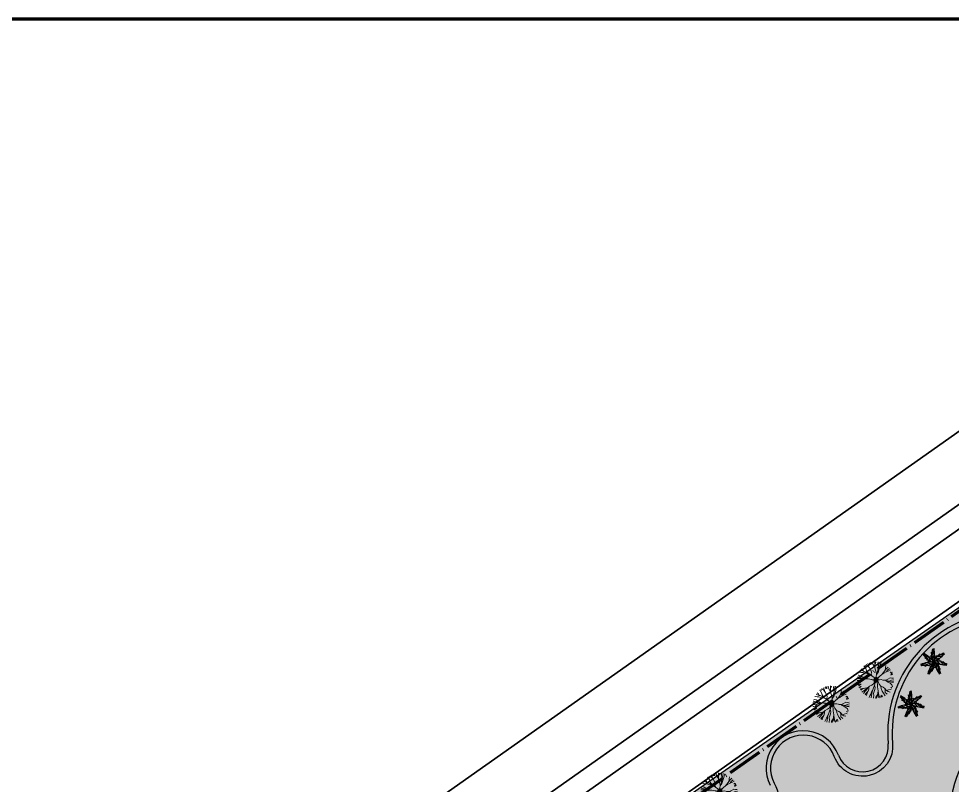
# Model space of a CAD drawing. Extents: x 472704 to 474638, y 1059265 to 1060325.
# Drawn here: x 473476.3 to 473729, y 1060117.1 to 1060324.5 of the extents above; entities that cross this region are included whole.
import ezdxf

# ---------------------------------------------------------------- set-up
doc = ezdxf.new("R2010")
doc.units = 0
doc.header["$LTSCALE"] = 0.4
doc.header["$MEASUREMENT"] = 0
doc.linetypes.add('ACAD_ISO04W100', pattern=[30.5, 24, -3, 0.5, -3])
doc.layers.get('0').update_dxf_attribs({"linetype": 'CONTINUOUS', "lineweight": 25})
for name, color, linetype, lineweight in [('1', 5, 'ACAD_ISO04W100', 80), ('AREAS VERDAS', 72, 'CONTINUOUS', 25), ('AREAS VERDES', 2, 'CONTINUOUS', 20), ('AUTOPISTA', 7, 'CONTINUOUS', 35), ('MARCO', 1, 'CONTINUOUS', 106)]:
    doc.layers.add(name, color=color, linetype=linetype, lineweight=lineweight)
for name, color, linetype in [('PoligonAV', 3, 'CONTINUOUS'), ('VEGETACION', 3, 'CONTINUOUS'), ('VIAPROPUESTA', 7, 'CONTINUOUS')]:
    doc.layers.add(name, color=color, linetype=linetype)

# ---------------------------------------------------------------- blocks, each defined once
blk = doc.blocks.new('MATA-P-01')
at = {"color": 84, "linetype": 'ByBlock'}
for p, q in [((18.79, 144.486), (18.788, 144.517)), ((18.797, 144.467), (18.806, 144.504)), ((18.806, 144.504), (18.808, 144.514)), ((18.846, 144.488), (18.845, 144.521)), ((18.872, 144.493), (18.875, 144.521)), ((18.899, 144.484), (18.906, 144.517)), ((18.589, 144.338), (18.571, 144.347)), ((18.624, 144.306), (18.589, 144.338)), ((18.616, 144.397), (18.605, 144.403)), ((18.647, 144.362), (18.616, 144.397)), ((18.643, 144.402), (18.627, 144.423)), ((18.645, 144.436), (18.645, 144.438)), ((18.68, 144.415), (18.645, 144.436)), ((18.667, 144.327), (18.647, 144.362)), ((18.687, 144.432), (18.671, 144.458)), ((18.714, 144.386), (18.68, 144.415)), ((18.701, 144.397), (18.687, 144.432)), ((18.718, 144.451), (18.689, 144.469)), ((18.707, 144.486), (18.732, 144.451)), ((18.745, 144.351), (18.714, 144.386)), ((18.723, 144.486), (18.73, 144.458)), ((18.732, 144.451), (18.73, 144.456)), ((18.745, 144.499), (18.745, 144.501)), ((18.758, 144.465), (18.745, 144.499)), ((18.758, 144.317), (18.745, 144.351)), ((18.792, 144.432), (18.758, 144.465)), ((18.799, 144.445), (18.79, 144.486)), ((18.808, 144.407), (18.792, 144.432)), ((18.808, 144.406), (18.799, 144.445)), ((18.824, 144.367), (18.808, 144.406)), ((18.846, 144.332), (18.824, 144.367)), ((18.862, 144.454), (18.846, 144.488)), ((18.857, 144.293), (18.877, 144.334)), ((18.859, 144.297), (18.866, 144.334)), ((18.868, 144.424), (18.862, 144.454)), ((18.864, 144.375), (18.868, 144.421)), ((18.866, 144.334), (18.864, 144.375)), ((18.868, 144.421), (18.87, 144.458)), ((18.87, 144.458), (18.872, 144.493)), ((18.877, 144.334), (18.886, 144.373)), ((18.886, 144.373), (18.892, 144.412)), ((18.892, 144.412), (18.895, 144.447)), ((18.895, 144.447), (18.899, 144.484)), ((18.971, 144.341), (18.953, 144.306)), ((18.986, 144.338), (18.956, 144.312)), ((18.987, 144.377), (18.971, 144.341)), ((19.022, 144.371), (18.986, 144.338)), ((19.013, 144.423), (18.987, 144.377)), ((18.996, 144.482), (18.993, 144.445)), ((18.993, 144.445), (19.002, 144.41)), ((19.002, 144.41), (18.993, 144.388)), ((19.04, 144.46), (19.013, 144.423)), ((19.056, 144.388), (19.022, 144.371)), ((19.038, 144.402), (19.024, 144.371)), ((19.069, 144.438), (19.038, 144.402)), ((19.091, 144.417), (19.056, 144.388)), ((19.092, 144.367), (19.107, 144.382)), ((19.127, 144.38), (19.092, 144.367)), ((19.127, 144.373), (19.114, 144.336)), ((19.114, 144.336), (19.132, 144.362)), ((19.149, 144.347), (19.114, 144.323)), ((18.54, 144.19), (18.529, 144.19)), ((18.54, 144.223), (18.531, 144.221)), ((18.575, 144.219), (18.54, 144.223)), ((18.575, 144.184), (18.54, 144.19)), ((18.58, 144.167), (18.542, 144.162)), ((18.548, 144.278), (18.544, 144.28)), ((18.582, 144.278), (18.548, 144.278)), ((18.56, 144.321), (18.558, 144.323)), ((18.595, 144.31), (18.56, 144.321)), ((18.609, 144.206), (18.575, 144.219)), ((18.611, 144.177), (18.575, 144.184)), ((18.616, 144.169), (18.58, 144.167)), ((18.616, 144.284), (18.582, 144.278)), ((18.631, 144.308), (18.595, 144.31)), ((18.643, 144.19), (18.609, 144.206)), ((18.647, 144.175), (18.611, 144.177)), ((18.647, 144.167), (18.611, 144.151)), ((18.652, 144.278), (18.616, 144.284)), ((18.663, 144.174), (18.616, 144.169)), ((18.671, 144.299), (18.631, 144.308)), ((18.68, 144.182), (18.643, 144.19)), ((18.683, 144.184), (18.647, 144.167)), ((18.685, 144.184), (18.647, 144.175)), ((18.687, 144.278), (18.652, 144.278)), ((18.703, 144.288), (18.667, 144.327)), ((18.707, 144.286), (18.671, 144.299)), ((18.72, 144.186), (18.685, 144.184)), ((18.736, 144.275), (18.687, 144.278)), ((18.745, 144.271), (18.703, 144.288)), ((18.754, 144.19), (18.72, 144.186)), ((18.783, 144.247), (18.745, 144.271)), ((18.788, 144.186), (18.754, 144.19)), ((18.763, 144.28), (18.758, 144.317)), ((18.792, 144.245), (18.763, 144.28)), ((18.793, 144.185), (18.781, 144.186)), ((18.817, 144.236), (18.783, 144.247)), ((18.783, 144.186), (18.803, 144.187)), ((18.814, 144.186), (18.793, 144.185)), ((18.803, 144.187), (18.823, 144.189)), ((18.835, 144.178), (18.814, 144.186)), ((18.815, 144.236), (18.852, 144.228)), ((18.82, 144.23), (18.816, 144.236)), ((18.836, 144.21), (18.82, 144.23)), ((18.823, 144.189), (18.836, 144.21)), ((18.862, 144.242), (18.826, 144.182)), ((18.826, 144.182), (18.845, 144.229)), ((18.845, 144.229), (18.829, 144.22)), ((18.84, 144.158), (18.835, 144.178)), ((18.84, 144.182), (18.862, 144.243)), ((18.842, 144.166), (18.862, 144.242)), ((18.873, 144.232), (18.842, 144.166)), ((18.843, 144.124), (18.873, 144.232)), ((18.885, 144.225), (18.843, 144.124)), ((18.886, 144.227), (18.845, 144.158)), ((18.857, 144.295), (18.846, 144.332)), ((18.852, 144.228), (18.859, 144.256)), ((18.859, 144.256), (18.857, 144.293)), ((18.886, 144.227), (18.857, 144.138)), ((18.857, 144.138), (18.891, 144.221)), ((18.858, 144.258), (18.858, 144.259)), ((18.866, 144.237), (18.858, 144.258)), ((18.886, 144.227), (18.866, 144.237)), ((18.871, 144.209), (18.877, 144.226)), ((18.891, 144.221), (18.875, 144.159)), ((18.875, 144.159), (18.899, 144.207)), ((18.885, 144.181), (18.887, 144.16)), ((18.906, 144.168), (18.885, 144.181)), ((18.902, 144.247), (18.886, 144.227)), ((18.905, 144.25), (18.892, 144.212)), ((18.905, 144.205), (18.892, 144.212)), ((18.899, 144.207), (18.897, 144.175)), ((18.899, 144.193), (18.926, 144.208)), ((18.904, 144.171), (18.899, 144.193)), ((18.904, 144.249), (18.9, 144.245)), ((18.924, 144.271), (18.904, 144.249)), ((18.908, 144.164), (18.904, 144.171)), ((18.928, 144.208), (18.905, 144.205)), ((18.953, 144.306), (18.924, 144.271)), ((18.953, 144.215), (18.928, 144.208)), ((18.989, 144.212), (18.953, 144.215)), ((19.033, 144.21), (18.989, 144.212)), ((18.991, 144.21), (19.038, 144.219)), ((19.074, 144.21), (19.033, 144.21)), ((19.038, 144.219), (19.074, 144.241)), ((19.054, 144.203), (19.04, 144.208)), ((19.091, 144.19), (19.054, 144.203)), ((19.074, 144.241), (19.109, 144.273)), ((19.112, 144.206), (19.074, 144.21)), ((19.107, 144.212), (19.081, 144.21)), ((19.125, 144.177), (19.091, 144.19)), ((19.143, 144.234), (19.107, 144.212)), ((19.109, 144.273), (19.143, 144.271)), ((19.149, 144.199), (19.112, 144.206)), ((19.159, 144.156), (19.125, 144.177)), ((19.149, 144.208), (19.132, 144.201)), ((19.143, 144.271), (19.17, 144.28)), ((19.183, 144.251), (19.143, 144.234)), ((19.183, 144.219), (19.149, 144.208)), ((19.185, 144.199), (19.149, 144.199)), ((18.542, 144.162), (18.528, 144.158)), ((18.54, 144.127), (18.531, 144.127)), ((18.576, 144.132), (18.54, 144.127)), ((18.548, 144.092), (18.54, 144.091)), ((18.582, 144.106), (18.548, 144.092)), ((18.584, 144.045), (18.566, 144.045)), ((18.582, 144.066), (18.567, 144.045)), ((18.611, 144.151), (18.576, 144.132)), ((18.605, 144.14), (18.582, 144.106)), ((18.614, 144.032), (18.582, 144.014)), ((18.611, 144.079), (18.584, 144.045)), ((18.593, 144.003), (18.62, 144.038)), ((18.672, 144.003), (18.622, 143.99)), ((18.656, 143.997), (18.625, 143.964)), ((18.694, 144.012), (18.656, 143.997)), ((18.711, 143.997), (18.683, 143.96)), ((18.729, 144.023), (18.694, 144.012)), ((18.747, 144.032), (18.711, 143.997)), ((18.743, 144.025), (18.725, 143.988)), ((18.763, 144.051), (18.729, 144.023)), ((18.77, 144.06), (18.743, 144.025)), ((18.758, 144.043), (18.763, 144.008)), ((18.763, 144.008), (18.761, 143.969)), ((18.805, 144.088), (18.77, 144.06)), ((18.839, 144.121), (18.805, 144.088)), ((18.835, 143.997), (18.821, 143.96)), ((18.834, 143.971), (18.837, 144.006)), ((18.855, 144.126), (18.835, 144.116)), ((18.835, 144.116), (18.835, 144.117)), ((18.836, 144.117), (18.843, 144.138)), ((18.837, 144.006), (18.845, 144.043)), ((18.843, 144.138), (18.84, 144.158)), ((18.845, 144.043), (18.85, 144.079)), ((18.85, 144.079), (18.855, 144.114)), ((18.853, 144.092), (18.872, 144.054)), ((18.855, 144.114), (18.856, 144.126)), ((18.859, 144.136), (18.856, 144.126)), ((18.871, 144.157), (18.859, 144.136)), ((18.872, 144.019), (18.868, 143.982)), ((18.892, 144.153), (18.871, 144.157)), ((18.872, 144.054), (18.872, 144.019)), ((18.887, 144.16), (18.891, 144.153)), ((18.892, 144.154), (18.908, 144.112)), ((18.935, 144.13), (18.908, 144.164)), ((18.908, 144.112), (18.913, 144.077)), ((18.913, 144.077), (18.926, 144.043)), ((18.926, 144.043), (18.937, 144.008)), ((18.969, 144.095), (18.935, 144.13)), ((18.937, 144.008), (18.939, 143.969)), ((18.939, 143.999), (18.948, 143.964)), ((18.98, 144.058), (18.969, 144.095)), ((18.971, 144.097), (19.013, 144.086)), ((19.009, 144.014), (18.98, 144.058)), ((19.04, 143.98), (19.009, 144.014)), ((19.013, 144.086), (19.047, 144.069)), ((19.047, 144.069), (19.06, 144.032)), ((19.047, 144.069), (19.083, 144.038)), ((19.06, 144.032), (19.069, 143.997)), ((19.069, 143.997), (19.103, 143.977)), ((19.083, 144.038), (19.118, 144.023)), ((19.085, 144.038), (19.119, 144.054)), ((19.118, 144.023), (19.152, 144.021)), ((19.119, 144.054), (19.158, 144.071)), ((19.172, 144.097), (19.15, 144.108)), ((19.152, 144.021), (19.154, 144.021)), ((19.158, 144.071), (19.167, 144.069)), ((19.179, 144.119), (19.159, 144.156)), ((18.622, 143.99), (18.611, 143.977)), ((18.683, 143.96), (18.652, 143.932)), ((18.689, 143.919), (18.683, 143.91)), ((18.705, 143.953), (18.689, 143.919)), ((18.725, 143.988), (18.705, 143.953)), ((18.729, 143.927), (18.716, 143.892)), ((18.758, 143.962), (18.729, 143.927)), ((18.75, 143.932), (18.743, 143.895)), ((18.743, 143.895), (18.743, 143.884)), ((18.761, 143.969), (18.75, 143.932)), ((18.803, 143.89), (18.797, 143.862)), ((18.814, 143.925), (18.803, 143.89)), ((18.821, 143.96), (18.814, 143.925)), ((18.834, 143.934), (18.834, 143.971)), ((18.835, 143.895), (18.834, 143.934)), ((18.834, 143.86), (18.835, 143.895)), ((18.868, 143.982), (18.862, 143.947)), ((18.862, 143.947), (18.873, 143.91)), ((18.873, 143.91), (18.875, 143.873)), ((18.875, 143.873), (18.879, 143.86)), ((18.931, 143.923), (18.917, 143.888)), ((18.917, 143.888), (18.919, 143.864)), ((18.933, 143.925), (18.93, 143.89)), ((18.93, 143.89), (18.931, 143.869)), ((18.939, 143.96), (18.933, 143.925)), ((18.939, 143.969), (18.946, 143.925)), ((18.946, 143.925), (18.964, 143.89)), ((18.948, 143.964), (18.96, 143.93)), ((18.96, 143.93), (18.987, 143.892)), ((18.987, 143.892), (18.996, 143.888)), ((19.016, 143.904), (18.991, 143.925)), ((19.031, 143.91), (19.007, 143.94)), ((19.074, 143.94), (19.04, 143.98)), ((19.103, 143.977), (19.107, 143.973))]:
    blk.add_line(p, q, dxfattribs=at)
blk = doc.blocks.new('PALME01')
at = {"layer": 'VEGETACION'}
for p, q in [((-0.48, 1.69), (-0.56, 2.58)), ((-0.56, 2.58), (-0.32, 2.46)), ((-0.34, 2.42), (0.22, 3.22)), ((-0.34, 1.77), (0.26, 2.65)), ((-0.32, 2.46), (-0.14, 3.51)), ((-2.17, 1.26), (-2.88, 2.05)), ((-2.88, 2.05), (-2.68, 2)), ((-2.16, 1.22), (-2.44, 2.16)), ((-2.42, 1.15), (-2.17, 1.26)), ((-1.67, 0.65), (-2.42, 1.15)), ((-1.65, 0.81), (-1.96, 1.83)), ((-1.86, 0.57), (-1.67, 0.65)), ((-0.99, 0.15), (-1.86, 0.57)), ((-0.93, 0.18), (-1.28, 1.25)), ((-1.16, 0.07), (-0.99, 0.15)), ((-0.01, -0.17), (-1.16, 0.07)), ((-0.45, 0.84), (-0.66, 1.78)), ((-0.66, 1.78), (-0.48, 1.69)), ((-0.08, -0.13), (-0.61, 0.92)), ((-0.61, 0.92), (-0.45, 0.84)), ((-0.39, 0.81), (0.23, 1.75)), ((-0.1, -0.04), (0.39, 1.03)), ((-0.04, 0.03), (1.1, 0.31)), ((0.04, 0.02), (0.97, -0.69)), ((0.39, 1.03), (0.43, 0.85)), ((0.43, 0.85), (1.03, 1.6)), ((0.44, 0.78), (1.57, 0.88)), ((0.94, 0.12), (1.72, -0.7)), ((1.1, 0.31), (0.98, 0.17)), ((0.98, 0.17), (1.94, 0.16)), ((1.03, 1.6), (1.07, 1.4)), ((1.07, 1.4), (1.72, 2.02)), ((1.22, 1.34), (2.28, 1.42)), ((1.72, 2.02), (1.78, 1.75)), ((1.73, 1.74), (2.71, 1.81)), ((1.78, 1.75), (2.7, 2.27)), ((1.94, 0.16), (1.81, 0.01)), ((1.81, 0.01), (2.7, -0.12)), ((2.7, 2.27), (2.6, 2.09)), ((-3.46, -1), (-3.29, -0.88)), ((-2.4, -0.93), (-3.46, -1)), ((-2.35, -0.95), (-3.26, -0.58)), ((-1.72, -0.8), (-2.71, -0.42)), ((-1.61, -0.92), (-2.46, -1.2)), ((-0.77, -0.64), (-1.83, -0.24)), ((-0.79, -0.71), (-1.66, -1.12)), ((-1.66, -1.12), (-1.61, -0.92)), ((-0.78, -2.45), (-1.63, -2.93)), ((-0.82, -2.48), (-1.43, -3.35)), ((-0.5, -1.86), (-1.42, -2.4)), ((-0.03, -1.03), (-1.01, -1.6)), ((0.07, -0.13), (-0.83, -0.88)), ((-0.83, -0.88), (-0.79, -0.71)), ((-0.65, -2.69), (-0.82, -2.48)), ((-0.33, -1.85), (-0.65, -2.69)), ((-0.21, -2.01), (-0.33, -1.85)), ((0.01, -1.08), (-0.21, -2.01)), ((0.12, -1.22), (0.01, -1.08)), ((0.09, -0.05), (0.12, -1.22)), ((0.73, -0.69), (0.57, -1.81)), ((0.97, -0.69), (0.79, -0.69)), ((0.79, -0.69), (1.39, -1.44)), ((1.09, -1.57), (0.94, -2.63)), ((1.39, -1.44), (1.19, -1.44)), ((1.19, -1.44), (1.64, -2.21)), ((1.38, -2.16), (1.22, -3.13)), ((1.37, -2.21), (1.67, -3.23)), ((1.64, -2.21), (1.37, -2.21)), ((1.86, -0.15), (2.59, -0.93)), ((2.49, -0.3), (3.15, -1.02)), ((2.7, -0.12), (2.53, -0.32)), ((2.53, -0.32), (3.51, -0.73)), ((3.51, -0.73), (3.31, -0.76)), ((1.67, -3.23), (1.52, -3.09))]:
    blk.add_line(p, q, dxfattribs=at)
for centre, radius, start, end in [((3.35, 1.47), 3.79, 146.5126, 204.9769), ((-8.28, 2.34), 8.56, 343.2568, 8.2327), ((0.88, 3.52), 3.79, 197.9411, 256.4055), ((-7.05, -5.04), 8.56, 34.6853, 59.6613), ((0, 0), 1.53, 165.4304, 194.1231), ((0, 0), 1.53, 112.3411, 140.8959), ((-3.28, 7.91), 8.56, 291.8282, 316.8041), ((3.29, -1.73), 3.79, 95.084, 153.5483), ((0.75, -3.68), 3.79, 43.6554, 102.1198), ((4.18, 7.47), 8.56, 240.3996, 265.3756), ((-2.36, -2.91), 3.79, 352.2268, 50.6912), ((8.5, 1.36), 8.56, 188.971, 213.947), ((0, 0), 1.53, 58.7372, 86.9078), ((0, 0), 1.53, 6.2517, 34.072), ((-0.51, -8.67), 8.56, 86.1139, 111.0899), ((-2.25, 2.86), 3.79, 249.3697, 307.8341), ((-3.7, 0), 3.79, 300.7983, 359.2626), ((6.41, -5.83), 8.56, 137.5425, 162.5184), ((0, 0), 1.53, 216.742, 245.1681), ((0, 0), 1.53, 266.3653, 294.3399), ((0, 0), 1.53, 315.6716, 343.3932)]:
    blk.add_arc(centre, radius, start, end, dxfattribs=at)
blk = doc.blocks.new('PALMERA')
at = {"layer": 'AREAS VERDES'}
blk.add_blockref('PALME01', (-88.82, 0.82), dxfattribs=at)

msp = doc.modelspace()

# ---------------------------------------------------------------- hatches: boundary and pattern name
at = {"layer": 'AREAS VERDAS', "linetype": 'Continuous'}
h = msp.add_hatch(dxfattribs=at)
h.set_pattern_fill('AR-SAND', color=64, scale=3, style=0)
h.set_pattern_definition([(37.5, (0, 0), (-0.188980074, 5.780471307), [0, -4.56, 0, -5.1, 0, -4.875]), (7.5, (0, 0), (5.309330116, 8.466438196), [0, -2.46, 0, -4.11, 0, -1.575]), (327.5, (-3.69, 0), (9.342425585, 0.01697716), [0, -1.5, 0, -5.4, 0, -7.05]), (317.5, (-3.69, 0), (9.018379814, 2.633026695), [0, -0.75, 0, -3.54, 0, -4.05])])
h.paths.add_polyline_path([(473392.59, 1059831.8), (473394.84, 1059838.33), (473399.18, 1059844.05), (473404.49, 1059847.81), (473411.2, 1059849.98), (473416.59, 1059850.27), (473415.93, 1059922.11), (473436.53, 1059922.29), (473436.63, 1059911.67), (473448.39, 1059911.77), (473448.24, 1059923.77), (473470.14, 1059923.97), (473469.96, 1059952.8), (473471.84, 1059956.73), (473476.09, 1059957.7), (473532.78, 1059944.57), (473579.36, 1059995.05), (473584.97, 1059989.87), (473631.25, 1060025.55), (473713.15, 1060088.67), (473721.15, 1060082.71), (473748.97, 1060112.46), (473747.45, 1060113.87), (473789.96, 1060146.64), (473811, 1060165.02), (473871.08, 1060230.65), (473852.72, 1060250.12), (473548.47, 1060038.26), (473109.38, 1059707.59), (473156.48, 1059639.24), (473203.24, 1059674.87), (473196.54, 1059684.82), (473192.12, 1059691.72), (473231.1, 1059720.81), (473212.16, 1059746.83), (473256.63, 1059779.94), (473275.41, 1059793.96), (473279.1, 1059796.71), (473271.3, 1059790.89), (473286.9, 1059802.53), (473212.16, 1059746.83), (473231.1, 1059720.81), (473212.16, 1059746.83), (473321.37, 1059828.06), (473324.14, 1059828.21), (473392.23, 1059828.16)])

# ---------------------------------------------------------------- linework, layer by layer
at = {"layer": '1', "color": 1}
msp.add_line((473756.45, 1060182.27), (473549.74, 1060036.38), dxfattribs=at)
at = {"layer": 'AUTOPISTA'}
for p, q in [((473734.11, 1060215.3), (473527.4, 1060069.41)), ((473739.44, 1060199.26), (473532.73, 1060053.37)), ((473741.63, 1060194.09), (473534.92, 1060048.2)), ((473755.18, 1060184.15), (473548.47, 1060038.26))]:
    msp.add_line(p, q, dxfattribs=at)
at = {"layer": 'MARCO', "color": 1, "linetype": 'Continuous', "lineweight": 106, "ltscale": 0.025}
msp.add_line((472878.23, 1060324.53), (474638.23, 1060324.53), dxfattribs=at)
at = {"layer": 'PoligonAV'}
msp.add_lwpolyline([(473476.09, 1059957.7), (473532.78, 1059944.57), (473579.36, 1059995.05), (473584.97, 1059989.87), (473631.25, 1060025.55), (473713.15, 1060088.67), (473721.15, 1060082.71), (473748.97, 1060112.46), (473748.97, 1060112.46), (473747.45, 1060113.87), (473789.96, 1060146.64), (473811, 1060165.02), (473871.08, 1060230.65), (473852.72, 1060250.12), (473548.47, 1060038.26), (473109.38, 1059707.59)], dxfattribs=at)
at = {"layer": 'VIAPROPUESTA', "linetype": 'Continuous'}
msp.add_lwpolyline([(473577.55, 1060043.34), (473563.83, 1060037.04, 1.639942), (473591.58, 1060015.29, -0.429068), (473622.04, 1060034.86, 0.510329), (473654.69, 1060062.59, -0.614969), (473705.91, 1060093.66, 0.611469), (473728.47, 1060107.18, -0.515339), (473765.91, 1060137.85, 0.669851), (473783.96, 1060161.29, -0.674713), (473806.21, 1060189.8, 0.264478), (473837.8, 1060197.47, 0.870634), (473820.2, 1060222.27, 0.116229), (473768.31, 1060177.63, -0.219513), (473741.69, 1060162.75, 0.418709), (473712.82, 1060128.48, -0.876244), (473697.03, 1060124.88, 1.063667), (473680.78, 1060117.66, -0.656459), (473665.7, 1060099.09, 0.475371), (473619.68, 1060066.62, -0.544281), (473577.55, 1060043.34, -3.67542)], format="xyb", dxfattribs=at)
for centre, radius, start, end in [((473744.13, 1060131.4), 32.65, 94.4414, 185.3193), ((473688.68, 1060121.77), 10.1, 20.4142, 207.4825), ((473704.68, 1060127.73), 6.97, 200.4142, 5.3193)]:
    msp.add_arc(centre, radius, start, end, dxfattribs=at)

# ---------------------------------------------------------------- block references
at = {"layer": 'AREAS VERDAS', "linetype": 'Continuous', "rotation": 1.972147739680779}
for p in [(473812.75, 1060152.81), (473806.58, 1060141.31)]:
    msp.add_blockref('PALMERA', p, dxfattribs=at)
at = {"layer": 'AREAS VERDES', "linetype": 'Continuous', "ltscale": 0.5, "xscale": 15.00000000001295, "yscale": 15, "zscale": 15, "rotation": 350.1297174349727}
for p in [(473058.77, 1058063.25), (473046.78, 1058056.7), (473016.47, 1058033.13)]:
    msp.add_blockref('MATA-P-01', p, dxfattribs=at)

doc.saveas('drawing.dxf')
